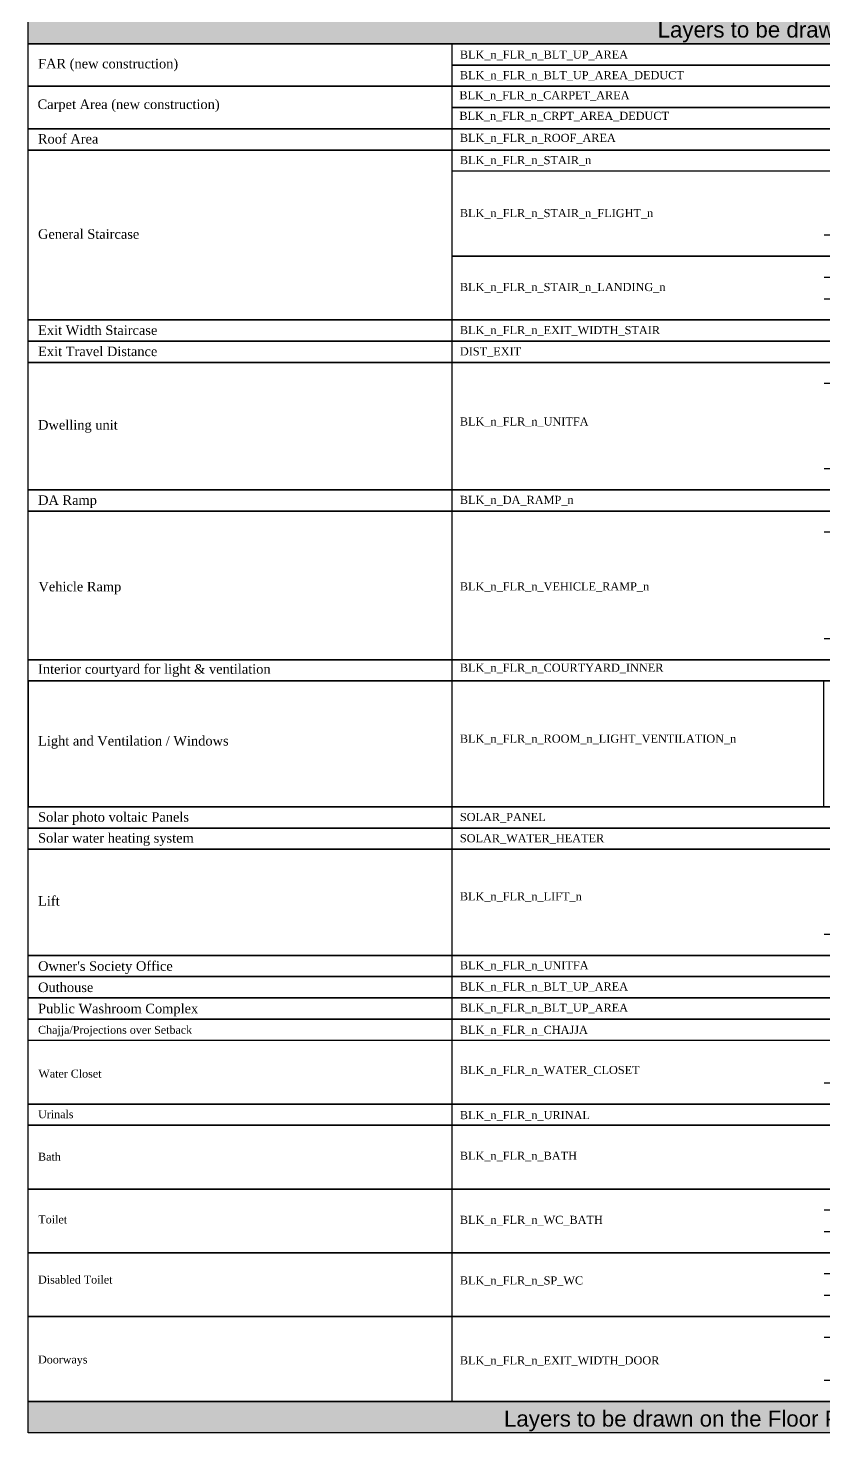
# Model space of a CAD drawing. Header units: metres. Extents: x -9481 to -9285, y 28740 to 57552.
# Drawn here: x -9481.26 to -9461.74, y 28770.73 to 28805.18 of the extents above; entities that cross this region are included whole.
import ezdxf

# ---------------------------------------------------------------- set-up
doc = ezdxf.new("R2010")
doc.units = ezdxf.units.M
doc.linetypes.add('CONTINULUS', pattern=[0])
doc.layers.add('BLK_1_PLANTATION_GREENSTRIP', color=7, linetype='Continuous')
doc.layers.add('HATCH', color=7, linetype='Continuous')
doc.styles.add('MtXpl_Georgia', font='georgiab.ttf')
doc.styles.get("Standard").update_dxf_attribs({"font": 'arial.ttf', "height": 0.25})

# ---------------------------------------------------------------- blocks, each defined once
blk = doc.blocks.new('H2')
at = {"layer": 'HATCH', "linetype": 'CONTINULUS', "ltscale": 0.05, "true_color": 0xf7abae}
h = blk.add_hatch(color=241, dxfattribs=at)
h.dxf.hatch_style = 1
h.paths.add_polyline_path([(-9435.455, 28804.6), (-9435.455, 28803.827), (-9396.427, 28803.827), (-9396.427, 28804.6)])
blk.add_lwpolyline([(-9435.455, 28804.6), (-9396.427, 28804.6), (-9396.427, 28803.827), (-9435.455, 28803.827), (-9435.455, 28804.6)], close=True)
at = {"color": 18, "true_color": 0x000000, "insert": (-9420.014, 28804.373), "char_height": 0.39118, "attachment_point": 1}
blk.add_mtext_dynamic_manual_height_columns('Layers to be drawn on the floor plan', width=11.88863, gutter_width=1.633, heights=[0], dxfattribs=at)
blk = doc.blocks.new('H3')
at = {"layer": 'HATCH', "linetype": 'CONTINULUS', "ltscale": 0.05, "true_color": 0xf7abae}
h = blk.add_hatch(color=241, dxfattribs=at)
h.dxf.hatch_style = 1
h.paths.add_polyline_path([(-9435.455, 28800.338), (-9435.455, 28799.565), (-9396.427, 28799.565), (-9396.427, 28800.338)])
blk.add_lwpolyline([(-9435.455, 28800.338), (-9396.427, 28800.338), (-9396.427, 28799.565), (-9435.455, 28799.565), (-9435.455, 28800.338)], close=True)
at = {"color": 18, "true_color": 0x000000, "insert": (-9423.782, 28800.11), "char_height": 0.39118, "attachment_point": 1}
blk.add_mtext_dynamic_manual_height_columns('Layers to be drawn on the Floor Plans and Sectional Elevations', width=16.98219, gutter_width=1.633, heights=[0], dxfattribs=at)

msp = doc.modelspace()

# ---------------------------------------------------------------- linework, layer by layer
for p, q in [((-9470.864, 28804.791), (-9470.864, 28804.27)), ((-9470.864, 28804.27), (-9470.864, 28803.75)), ((-9470.864, 28803.75), (-9470.864, 28803.229)), ((-9470.864, 28803.229), (-9470.864, 28802.708)), ((-9470.864, 28802.708), (-9470.864, 28802.188)), ((-9470.864, 28802.188), (-9470.864, 28798.023)), ((-9470.864, 28798.543), (-9470.864, 28798.023)), ((-9470.864, 28798.023), (-9470.864, 28797.502)), ((-9470.864, 28797.502), (-9470.864, 28796.981)), ((-9470.864, 28796.981), (-9470.864, 28796.461)), ((-9470.864, 28796.461), (-9470.864, 28795.94)), ((-9470.864, 28795.94), (-9470.864, 28795.419)), ((-9470.864, 28795.419), (-9470.864, 28794.899)), ((-9470.864, 28794.899), (-9470.864, 28794.378)), ((-9470.864, 28794.378), (-9470.864, 28793.857)), ((-9470.864, 28793.857), (-9470.864, 28793.337)), ((-9470.864, 28793.337), (-9470.864, 28792.816)), ((-9470.864, 28792.816), (-9470.864, 28792.295)), ((-9470.864, 28792.295), (-9470.864, 28791.775)), ((-9470.864, 28791.775), (-9470.864, 28791.254)), ((-9470.864, 28791.254), (-9470.864, 28790.733)), ((-9470.864, 28790.733), (-9470.864, 28790.213)), ((-9470.864, 28790.213), (-9470.864, 28789.692)), ((-9470.864, 28789.692), (-9470.864, 28789.172)), ((-9481.258, 28789.172), (-9481.258, 28786.086)), ((-9470.864, 28789.172), (-9470.864, 28786.086)), ((-9461.744, 28789.172), (-9461.744, 28786.086)), ((-9470.864, 28786.086), (-9470.864, 28785.565)), ((-9470.864, 28785.565), (-9470.864, 28785.045)), ((-9470.864, 28785.045), (-9470.864, 28784.524)), ((-9470.864, 28784.524), (-9470.864, 28784.003)), ((-9470.864, 28784.003), (-9470.864, 28783.483)), ((-9470.864, 28783.483), (-9470.864, 28782.962)), ((-9470.864, 28782.962), (-9470.864, 28780.879)), ((-9470.864, 28780.879), (-9470.864, 28780.359)), ((-9461.732, 28780.359), (-9481.258, 28780.359)), ((-9481.258, 28779.838), (-9481.258, 28780.359)), ((-9470.864, 28780.359), (-9470.864, 28779.318)), ((-9470.864, 28779.318), (-9470.864, 28778.797)), ((-9470.864, 28778.797), (-9470.864, 28778.276)), ((-9470.864, 28778.276), (-9470.864, 28777.756)), ((-9470.864, 28777.756), (-9470.864, 28777.235)), ((-9470.864, 28777.235), (-9470.864, 28776.714)), ((-9470.864, 28776.714), (-9470.864, 28776.194)), ((-9470.864, 28776.194), (-9470.864, 28775.673)), ((-9470.864, 28775.673), (-9470.864, 28775.152)), ((-9470.864, 28775.152), (-9470.864, 28774.632)), ((-9470.864, 28774.632), (-9470.864, 28774.111)), ((-9470.864, 28774.111), (-9470.864, 28773.59)), ((-9470.864, 28773.59), (-9470.864, 28773.07)), ((-9470.864, 28773.07), (-9470.864, 28772.549)), ((-9470.864, 28772.549), (-9470.864, 28772.028)), ((-9470.864, 28772.028), (-9470.864, 28771.508))]:
    msp.add_line(p, q)
for points in [[(-9481.258, 28804.27), (-9481.258, 28804.791), (-9442.23, 28804.791), (-9442.23, 28804.27), (-9470.864, 28804.27)], [(-9470.864, 28804.27), (-9442.23, 28804.27), (-9442.23, 28803.75), (-9481.258, 28803.75), (-9481.258, 28804.27)], [(-9481.258, 28803.229), (-9481.258, 28803.75), (-9442.23, 28803.75), (-9442.23, 28803.229), (-9470.864, 28803.229)], [(-9481.258, 28802.708), (-9481.258, 28803.229)], [(-9470.864, 28803.229), (-9442.23, 28803.229), (-9442.23, 28802.708), (-9481.258, 28802.708)], [(-9481.258, 28801.667), (-9481.258, 28802.188), (-9442.23, 28802.188), (-9442.23, 28801.667), (-9470.864, 28801.667)], [(-9481.258, 28801.146), (-9481.258, 28801.667)], [(-9481.258, 28800.626), (-9481.258, 28801.146)], [(-9481.258, 28800.105), (-9481.258, 28800.626)], [(-9481.258, 28799.584), (-9481.258, 28800.105)], [(-9461.732, 28800.105), (-9442.23, 28800.105), (-9442.23, 28799.584), (-9470.864, 28799.584)], [(-9481.258, 28799.064), (-9481.258, 28799.584)], [(-9470.864, 28799.584), (-9442.23, 28799.584), (-9442.23, 28799.064), (-9461.732, 28799.064)], [(-9481.258, 28798.543), (-9481.258, 28799.064)], [(-9461.732, 28798.543), (-9442.23, 28798.543), (-9442.23, 28798.023), (-9481.258, 28798.023), (-9481.258, 28798.543)], [(-9481.258, 28793.857), (-9481.258, 28796.981), (-9442.23, 28796.981), (-9442.23, 28796.461), (-9461.732, 28796.461)], [(-9461.732, 28794.378), (-9442.23, 28794.378), (-9442.23, 28793.857), (-9481.258, 28793.857)], [(-9481.258, 28792.816), (-9481.258, 28793.337), (-9442.23, 28793.337), (-9442.23, 28792.816), (-9461.732, 28792.816)], [(-9481.258, 28792.295), (-9481.258, 28792.816), (-9481.258, 28792.816)], [(-9481.258, 28791.775), (-9481.258, 28792.295), (-9481.258, 28792.295)], [(-9481.258, 28791.254), (-9481.258, 28791.775), (-9481.258, 28791.775)], [(-9481.258, 28790.733), (-9481.258, 28791.254), (-9481.258, 28791.254)], [(-9481.258, 28790.213), (-9481.258, 28790.733), (-9481.258, 28790.733)], [(-9461.732, 28790.213), (-9442.23, 28790.213), (-9442.23, 28789.692), (-9481.258, 28789.692), (-9481.258, 28790.213), (-9481.258, 28790.213)], [(-9481.258, 28784.524), (-9481.258, 28785.045), (-9442.23, 28785.045), (-9442.23, 28784.524)], [(-9481.258, 28784.003), (-9481.258, 28784.524)], [(-9481.258, 28783.483), (-9481.258, 28784.003)], [(-9481.258, 28782.962), (-9481.258, 28783.483)], [(-9461.732, 28782.962), (-9442.23, 28782.962), (-9442.23, 28782.441), (-9481.258, 28782.441), (-9481.258, 28782.962), (-9481.258, 28782.962)], [(-9481.258, 28779.318), (-9481.258, 28779.838), (-9481.258, 28779.838)], [(-9481.258, 28779.318), (-9481.258, 28779.838), (-9481.258, 28779.838)], [(-9461.732, 28779.318), (-9442.23, 28779.318), (-9442.23, 28778.797), (-9481.258, 28778.797), (-9481.258, 28779.318), (-9481.258, 28779.318)], [(-9481.258, 28778.797), (-9442.23, 28778.797)], [(-9461.732, 28778.797), (-9442.23, 28778.797), (-9442.23, 28778.276), (-9481.258, 28778.276), (-9481.258, 28778.797), (-9481.258, 28778.797)], [(-9481.258, 28777.756), (-9481.258, 28778.276), (-9442.23, 28778.276), (-9442.23, 28777.756)], [(-9481.258, 28777.235), (-9481.258, 28777.756), (-9481.258, 28777.756)], [(-9442.23, 28777.235), (-9442.23, 28776.714), (-9481.258, 28776.714), (-9481.258, 28777.235), (-9481.258, 28777.235)], [(-9481.258, 28775.673), (-9481.258, 28776.714), (-9442.23, 28776.714), (-9442.23, 28776.194), (-9461.732, 28776.194)], [(-9461.732, 28775.673), (-9442.23, 28775.673), (-9442.23, 28775.152), (-9481.258, 28775.152), (-9481.258, 28775.673), (-9481.258, 28775.673)], [(-9481.258, 28774.632), (-9481.258, 28775.152), (-9442.23, 28775.152), (-9442.23, 28774.632), (-9461.732, 28774.632)], [(-9481.258, 28774.111), (-9481.258, 28774.632), (-9481.258, 28774.632)], [(-9461.732, 28774.111), (-9442.23, 28774.111), (-9442.23, 28773.59), (-9481.258, 28773.59), (-9481.258, 28774.111), (-9481.258, 28774.111)], [(-9481.258, 28773.07), (-9481.258, 28773.59), (-9442.23, 28773.59), (-9442.23, 28773.07), (-9461.732, 28773.07)], [(-9481.258, 28772.549), (-9481.258, 28773.07), (-9481.258, 28773.07)], [(-9481.258, 28772.028), (-9481.258, 28772.549), (-9481.258, 28772.549)], [(-9461.732, 28772.028), (-9442.23, 28772.028), (-9442.23, 28771.508), (-9481.258, 28771.508), (-9481.258, 28772.028), (-9481.258, 28772.028)]]:
    msp.add_lwpolyline(points)
for points in [[(-9481.258, 28802.708), (-9442.23, 28802.708), (-9442.23, 28802.188), (-9481.258, 28802.188), (-9481.258, 28802.708)], [(-9481.258, 28798.023), (-9442.23, 28798.023), (-9442.23, 28797.502), (-9481.258, 28797.502), (-9481.258, 28798.023)], [(-9481.258, 28797.502), (-9442.23, 28797.502), (-9442.23, 28796.981), (-9481.258, 28796.981), (-9481.258, 28797.502)], [(-9481.258, 28793.857), (-9442.23, 28793.857), (-9442.23, 28793.337), (-9481.258, 28793.337), (-9481.258, 28793.857)], [(-9481.258, 28789.172), (-9481.258, 28789.692), (-9442.23, 28789.692), (-9442.23, 28789.172)], [(-9481.258, 28789.172), (-9442.23, 28789.172), (-9442.23, 28786.086), (-9481.258, 28786.086)], [(-9481.258, 28786.086), (-9442.23, 28786.086), (-9442.23, 28785.565), (-9481.258, 28785.565), (-9481.258, 28786.086)], [(-9481.258, 28785.565), (-9442.23, 28785.565), (-9442.23, 28785.045), (-9481.258, 28785.045), (-9481.258, 28785.565)], [(-9481.258, 28782.441), (-9442.23, 28782.441), (-9442.23, 28781.921), (-9481.258, 28781.921)], [(-9481.258, 28781.921), (-9442.23, 28781.921), (-9442.23, 28781.4), (-9481.258, 28781.4)], [(-9481.258, 28781.4), (-9442.23, 28781.4), (-9442.23, 28780.879), (-9481.258, 28780.879)], [(-9481.258, 28780.879), (-9442.23, 28780.879), (-9442.23, 28780.359), (-9481.258, 28780.359), (-9481.258, 28780.879)]]:
    msp.add_lwpolyline(points, close=True)

# ---------------------------------------------------------------- block references
at = {"layer": 'BLK_1_PLANTATION_GREENSTRIP', "linetype": 'CONTINULUS'}
for name, p in [('H2', (-45.803, 0.964)), ('H3', (-45.803, -28.83))]:
    msp.add_blockref(name, p, dxfattribs=at)

# ---------------------------------------------------------------- texts
at = {"linetype": 'CONTINULUS', "style": 'MtXpl_Georgia'}
for s, height, p in [('BLK_n_FLR_n_BLT_UP_AREA', 0.19901, (-9470.667, 28804.428)), ('FAR (new construction)', 0.23406, (-9481.013, 28804.189)), ('BLK_n_FLR_n_BLT_UP_AREA_DEDUCT', 0.19901, (-9470.667, 28803.924)), ('BLK_n_FLR_n_CARPET_AREA', 0.19901, (-9470.68, 28803.432)), ('Carpet Area (new construction)', 0.23406, (-9481.025, 28803.193)), ('BLK_n_FLR_n_CRPT_AREA_DEDUCT', 0.19901, (-9470.68, 28802.928)), ('Roof Area', 0.2341, (-9481.017, 28802.345)), ('BLK_n_FLR_n_ROOF_AREA', 0.19901, (-9470.667, 28802.387)), ('BLK_n_FLR_n_STAIR_n', 0.19901, (-9470.667, 28801.842)), ('BLK_n_FLR_n_STAIR_n_FLIGHT_n', 0.19901, (-9470.667, 28800.543)), ('General Staircase', 0.23406, (-9481.014, 28800.011)), ('BLK_n_FLR_n_STAIR_n_LANDING_n', 0.19901, (-9470.667, 28798.73)), ('Exit Width Staircase', 0.23406, (-9481.013, 28797.654)), ('BLK_n_FLR_n_EXIT_WIDTH_STAIR', 0.19901, (-9470.667, 28797.674)), ('Exit Travel Distance', 0.23406, (-9481.013, 28797.135)), ('DIST_EXIT', 0.199, (-9470.667, 28797.153)), ('Dwelling unit', 0.23406, (-9481.013, 28795.333)), ('BLK_n_FLR_n_UNITFA', 0.19901, (-9470.667, 28795.433)), ('DA Ramp', 0.2341, (-9481.013, 28793.488)), ('BLK_n_DA_RAMP_n', 0.19901, (-9470.667, 28793.511)), ('Vehicle Ramp', 0.23406, (-9481.004, 28791.367)), ('BLK_n_FLR_n_VEHICLE_RAMP_n', 0.19901, (-9470.667, 28791.39)), ('Interior courtyard for light & ventilation', 0.23406, (-9481.013, 28789.347)), ('BLK_n_FLR_n_COURTYARD_INNER', 0.19901, (-9470.667, 28789.397)), ('Light and Ventilation / Windows', 0.23406, (-9481.013, 28787.587)), ('BLK_n_FLR_n_ROOM_n_LIGHT_VENTILATION_n', 0.19901, (-9470.667, 28787.657)), ('Solar photo voltaic Panels', 0.23406, (-9481.013, 28785.719)), ('SOLAR_PANEL', 0.19901, (-9470.667, 28785.736)), ('Solar water heating system', 0.23406, (-9481.013, 28785.205)), ('SOLAR_WATER_HEATER', 0.19901, (-9470.667, 28785.215)), ('BLK_n_FLR_n_LIFT_n', 0.19901, (-9470.667, 28783.791)), ('Lift', 0.2341, (-9481.013, 28783.662)), ("Owner's Society Office", 0.23406, (-9481.013, 28782.064)), ('BLK_n_FLR_n_UNITFA', 0.19901, (-9470.667, 28782.1)), ('Outhouse', 0.2341, (-9481.013, 28781.543)), ('BLK_n_FLR_n_BLT_UP_AREA', 0.19901, (-9470.667, 28781.58)), ('Public Washroom Complex', 0.23406, (-9481.013, 28781.022)), ('BLK_n_FLR_n_BLT_UP_AREA', 0.19901, (-9470.667, 28781.059)), ('Chajja/Projections over Setback', 0.19505, (-9481.014, 28780.519)), ('BLK_n_FLR_n_CHAJJA', 0.19901, (-9470.667, 28780.518)), ('Water Closet', 0.19505, (-9481.004, 28779.446)), ('BLK_n_FLR_n_WATER_CLOSET', 0.19901, (-9470.667, 28779.533)), ('Urinals', 0.1951, (-9481.012, 28778.451)), ('BLK_n_FLR_n_URINAL', 0.19901, (-9470.667, 28778.427)), ('Bath', 0.1951, (-9481.013, 28777.41)), ('BLK_n_FLR_n_BATH', 0.19901, (-9470.667, 28777.43)), ('Toilet', 0.1951, (-9481.006, 28775.87)), ('BLK_n_FLR_n_WC_BATH', 0.19901, (-9470.667, 28775.859)), ('Disabled Toilet', 0.19505, (-9481.013, 28774.396)), ('BLK_n_FLR_n_SP_WC', 0.19901, (-9470.667, 28774.374)), ('Doorways', 0.1951, (-9481.013, 28772.437)), ('BLK_n_FLR_n_EXIT_WIDTH_DOOR', 0.19901, (-9470.667, 28772.414))]:
    msp.add_text(s, height=height, dxfattribs=at).set_placement(p)

doc.saveas('drawing.dxf')
